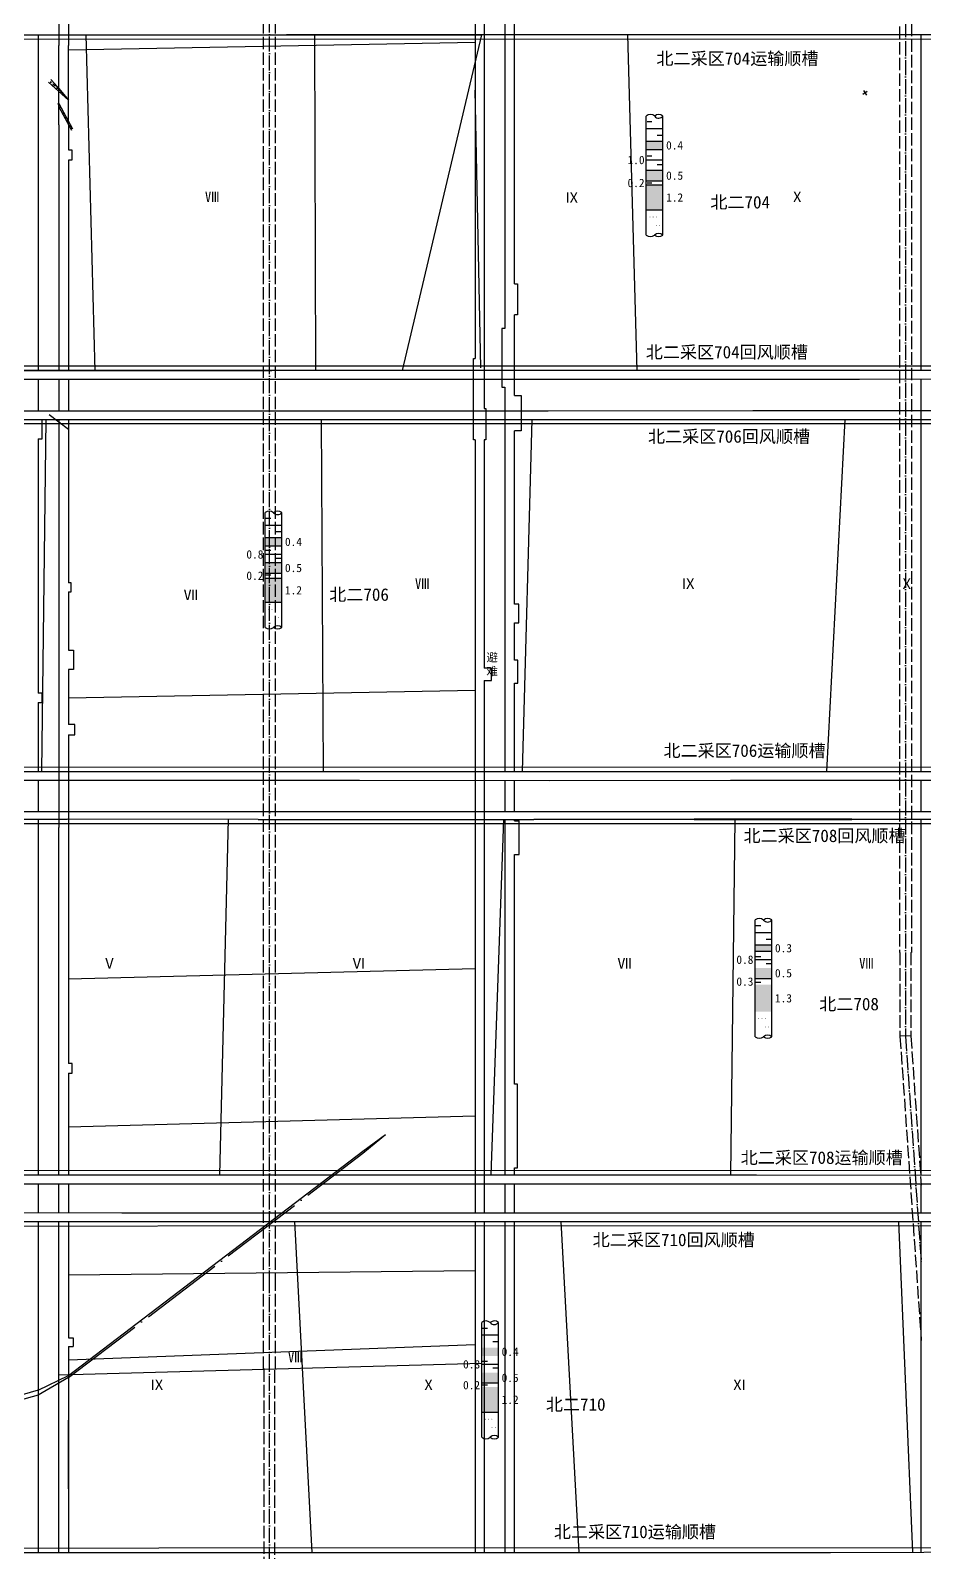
# Model space of a CAD drawing. Header units: millimetres. Extents: x 41513366 to 41522434, y 4590966 to 4600634.
# Drawn here: x 41517343 to 41517771, y 4597043 to 4597773 of the extents above; entities that cross this region are included whole.
import ezdxf

# ---------------------------------------------------------------- set-up
doc = ezdxf.new("R2010")
doc.units = ezdxf.units.MM
for name, pattern in [('ACAD_ISO02W100', [15, 12, -3]), ('ACAD_ISO04W100', [30, 24, -3, 0, -3]), ('SJHD', [10, 8, -2]), ('上盘交面线(2K)', [48, 40, -4, 0, -4])]:
    doc.linetypes.add(name, pattern=pattern)
doc.layers.get('0').update_dxf_attribs({"lineweight": 18})
for name, color, linetype, lineweight in [('12-1实见断层上盘交面线', 1, 'Continuous', 18), ('12-1实见断层下盘交面线', 1, 'Continuous', 18), ('12煤巷道', 7, 'Continuous', 18), ('2016年12煤进尺', 7, 'Continuous', 18), ('7煤工作面小柱状', 6, 'Continuous', 18), ('7煤工作面编号', 7, 'Continuous', 18), ('7煤巷道', 6, 'Continuous', 18), ('7煤巷道名称', 6, 'Continuous', 18), ('七煤积水区', 5, 'Continuous', 30), ('图纸改动标记', 2, 'Continuous', 18), ('工作面月末位置', 7, 'Continuous', 18), ('设计', 4, 'Continuous', 18), ('采空区工作面颜色', 6, 'Continuous', 18)]:
    doc.layers.add(name, color=color, linetype=linetype, lineweight=lineweight)
doc.styles.add('仿宋_GB2312', font='')
doc.styles.add('正体', font='')
doc.styles.add('正等线体', font='simhei.ttf')
doc.styles.get('仿宋_GB2312').set_extended_font_data('宋体')
doc.styles.get('正体').set_extended_font_data('宋体')
doc.linetypes.add('下盘交面线(2K)', pattern='A,40,-4,[148,AAA.SHX,S=2.12164,R=0,X=0,Y=0],-4', length=48)

msp = doc.modelspace()

# ---------------------------------------------------------------- hatches: boundary and pattern name
at = {"layer": '7煤工作面小柱状', "lineweight": -3}
h = msp.add_hatch(color=6, dxfattribs=at)
h.paths.add_polyline_path([(41517645.9616, 4597715.4761), (41517645.9616, 4597719.4761), (41517637.9616, 4597719.4761), (41517637.9616, 4597715.4761)], flags=0)
h.paths.add_polyline_path([(41517645.9616, 4597700.4761), (41517645.9616, 4597705.4761), (41517637.9616, 4597705.4761), (41517637.9616, 4597700.4761)], flags=0)
h.paths.add_polyline_path([(41517645.9616, 4597698.4761), (41517637.9616, 4597698.4761), (41517637.9616, 4597686.4761), (41517645.9616, 4597686.4761)], flags=0)
at = {"layer": '7煤工作面小柱状', "lineweight": -3, "ltscale": 2}
h = msp.add_hatch(color=256, dxfattribs=at)
h.paths.add_polyline_path([(41517463.2274, 4597525.4412), (41517463.2274, 4597529.4412), (41517455.2274, 4597529.4412), (41517455.2274, 4597525.4412)], flags=0)
h.paths.add_polyline_path([(41517463.2274, 4597512.4412), (41517463.2274, 4597517.4412), (41517455.2274, 4597517.4412), (41517455.2274, 4597512.4412)], flags=0)
h.paths.add_polyline_path([(41517463.2274, 4597510.0412), (41517455.2274, 4597510.0412), (41517455.2274, 4597498.4412), (41517463.2274, 4597498.4412)], flags=0)
h = msp.add_hatch(color=256, dxfattribs=at)
h.paths.add_polyline_path([(41517698.147, 4597331.1946), (41517698.147, 4597334.1946), (41517690.147, 4597334.1946), (41517690.147, 4597331.1946)], flags=0)
h.paths.add_polyline_path([(41517698.147, 4597318.1946), (41517698.147, 4597323.1946), (41517690.147, 4597323.1946), (41517690.147, 4597318.1946)], flags=0)
h.paths.add_polyline_path([(41517698.147, 4597315.1946), (41517690.147, 4597315.1946), (41517690.147, 4597302.1946), (41517698.147, 4597302.1946)], flags=0)
at = {"layer": '7煤工作面小柱状', "lineweight": -3}
h = msp.add_hatch(color=6, dxfattribs=at)
h.paths.add_polyline_path([(41517559.1032, 4597141.2759), (41517559.1032, 4597137.2759), (41517567.1032, 4597137.2759), (41517567.1032, 4597141.2759)], flags=0)
h.paths.add_polyline_path([(41517559.1032, 4597129.2759), (41517559.1032, 4597124.2759), (41517567.1032, 4597124.2759), (41517567.1032, 4597129.2759)], flags=0)
h.paths.add_polyline_path([(41517559.1032, 4597110.2759), (41517567.1032, 4597110.2759), (41517567.1032, 4597122.2759), (41517559.1032, 4597122.2759)], flags=0)

# ---------------------------------------------------------------- linework, layer by layer
at = {"color": 3, "lineweight": -3, "ltscale": 2}
for p, q in [((41517743.8305, 4597743.3178), (41517741.8689, 4597741.8454)), ((41517742.1705, 4597743.6577), (41517743.5285, 4597741.5055))]:
    msp.add_line(p, q, dxfattribs=at)
at = {"color": 1, "lineweight": -3, "ltscale": 2}
for points in [[(41517361.0015, 4597739.0649), (41517351.3896, 4597747.7195)], [(41517361.0015, 4597739.0649), (41517351.3896, 4597747.7195)], [(41517361.0015, 4597739.0649), (41517351.3896, 4597747.7195)], [(41517356.4015, 4597744.7068), (41517354.4379, 4597746.9722), (41517352.4315, 4597749.0891)], [(41517356.4015, 4597744.7068), (41517354.4379, 4597746.9722), (41517352.4315, 4597749.0891)], [(41517356.4015, 4597744.7068), (41517354.4379, 4597746.9722), (41517352.4315, 4597749.0891)], [(41517356.4015, 4597744.7068), (41517361, 4597739.0663)], [(41517356.4015, 4597744.7068), (41517361, 4597739.0663)], [(41517356.4015, 4597744.7068), (41517361, 4597739.0663)], [(41517356.4, 4597737.4273), (41517362.8307, 4597725.333)], [(41517356.4, 4597735.9446), (41517362.3291, 4597724.7935)]]:
    msp.add_lwpolyline(points, dxfattribs=at)
at = {"color": 3, "lineweight": -3, "ltscale": 2}
for points in [[(41517352.7954, 4597747.8041), (41517352.1919, 4597747.6287)], [(41517352.7954, 4597747.8041), (41517352.1919, 4597747.6287)], [(41517352.3869, 4597748.004), (41517352.5719, 4597747.3633)], [(41517352.3869, 4597748.004), (41517352.5719, 4597747.3633)], [(41517353.8301, 4597746.7684), (41517353.2267, 4597746.593)], [(41517353.8301, 4597746.7684), (41517353.2267, 4597746.593)], [(41517353.8301, 4597746.7684), (41517353.2267, 4597746.593)], [(41517353.4217, 4597746.9683), (41517353.6066, 4597746.3276)], [(41517353.4217, 4597746.9683), (41517353.6066, 4597746.3276)], [(41517353.4217, 4597746.9683), (41517353.6066, 4597746.3276)], [(41517354.61, 4597746.2108), (41517354.0066, 4597746.0353)], [(41517354.61, 4597746.2108), (41517354.0066, 4597746.0353)], [(41517354.61, 4597746.2108), (41517354.0066, 4597746.0353)], [(41517354.2016, 4597746.4107), (41517354.3866, 4597745.77)], [(41517354.2016, 4597746.4107), (41517354.3866, 4597745.77)], [(41517354.2016, 4597746.4107), (41517354.3866, 4597745.77)], [(41517355.7823, 4597745.0384), (41517355.1788, 4597744.8629)], [(41517355.7823, 4597745.0384), (41517355.1788, 4597744.8629)], [(41517355.7823, 4597745.0384), (41517355.1788, 4597744.8629)], [(41517355.3738, 4597745.2383), (41517355.5588, 4597744.5976)], [(41517355.3738, 4597745.2383), (41517355.5588, 4597744.5976)], [(41517355.3738, 4597745.2383), (41517355.5588, 4597744.5976)], [(41517356.7236, 4597744.0284), (41517356.1202, 4597743.853)], [(41517356.7236, 4597744.0284), (41517356.1202, 4597743.853)], [(41517356.7236, 4597744.0284), (41517356.1202, 4597743.853)], [(41517356.3151, 4597744.2283), (41517356.5001, 4597743.5876)], [(41517356.3151, 4597744.2283), (41517356.5001, 4597743.5876)], [(41517356.3151, 4597744.2283), (41517356.5001, 4597743.5876)], [(41517357.6492, 4597743.0352), (41517357.0457, 4597742.8597)], [(41517357.6492, 4597743.0352), (41517357.0457, 4597742.8597)], [(41517357.6492, 4597743.0352), (41517357.0457, 4597742.8597)], [(41517357.2407, 4597743.2351), (41517357.4257, 4597742.5944)], [(41517357.2407, 4597743.2351), (41517357.4257, 4597742.5944)], [(41517357.2407, 4597743.2351), (41517357.4257, 4597742.5944)], [(41517358.4801, 4597742.1949), (41517357.8766, 4597742.0195)], [(41517358.4801, 4597742.1949), (41517357.8766, 4597742.0195)], [(41517358.4801, 4597742.1949), (41517357.8766, 4597742.0195)], [(41517358.0716, 4597742.3948), (41517358.2566, 4597741.7541)], [(41517358.0716, 4597742.3948), (41517358.2566, 4597741.7541)], [(41517358.0716, 4597742.3948), (41517358.2566, 4597741.7541)], [(41517356.3329, 4597737.4184), (41517355.7295, 4597737.243)], [(41517355.9245, 4597737.6183), (41517356.1094, 4597736.9776)], [(41517357.1991, 4597735.8141), (41517356.5956, 4597735.6387)], [(41517356.7906, 4597736.014), (41517356.9756, 4597735.3733)], [(41517358.7911, 4597732.7895), (41517358.1877, 4597732.6141)], [(41517358.3827, 4597732.9895), (41517358.5676, 4597732.3488)], [(41517359.8028, 4597730.9162), (41517359.1993, 4597730.7408)], [(41517359.3943, 4597731.1162), (41517359.5793, 4597730.4755)], [(41517360.6723, 4597729.2352), (41517360.0688, 4597729.0598)], [(41517360.2638, 4597729.4351), (41517360.4488, 4597728.7944)], [(41517361.3236, 4597728.2155), (41517360.7201, 4597728.0401)], [(41517360.9151, 4597728.4155), (41517361.1001, 4597727.7748)], [(41517361.9578, 4597726.9256), (41517361.3544, 4597726.7502)], [(41517361.5494, 4597727.1256), (41517361.7343, 4597726.4849)], [(41517362.4824, 4597725.8477), (41517361.879, 4597725.6723)], [(41517362.074, 4597726.0476), (41517362.2589, 4597725.4069)]]:
    msp.add_lwpolyline(points, dxfattribs=at)
at = {"layer": '12-1实见断层上盘交面线', "linetype": '上盘交面线(2K)', "lineweight": -3}
for points in [[(41517351.7402, 4597588.4921), (41517361, 4597581.4689)], [(41517502.0788, 4597234.3731), (41517512.8806, 4597243.3078)], [(41517361, 4597126.8523), (41517502.0788, 4597234.3731)], [(41517361, 4597126.8523), (41517346.4, 4597118.514)], [(41517346.4, 4597118.514), (41517147.2, 4597062.453)]]:
    msp.add_lwpolyline(points, dxfattribs=at)
at = {"layer": '12-1实见断层下盘交面线', "linetype": '下盘交面线(2K)', "lineweight": -3}
for points in [[(41517502.0788, 4597235.4577), (41517512.8806, 4597243.3078)], [(41517361, 4597127.9368), (41517502.0788, 4597235.4577)], [(41517346.4, 4597120.814), (41517361, 4597127.9368)], [(41517346.4, 4597120.814), (41517147.2, 4597062.653)]]:
    msp.add_lwpolyline(points, dxfattribs=at)
at = {"layer": '12煤巷道', "lineweight": -3}
for p, q in [((41517356.4013, 4597858.324), (41517356.4013, 4597765.324)), ((41517361, 4597838.023), (41517361, 4597765.324)), ((41517556, 4597827.8349), (41517556, 4597743.8209)), ((41517560.2, 4597798.6917), (41517560.2, 4597743.8209)), ((41517356.4, 4597727.298), (41517356.4, 4597765.324)), ((41517361, 4597727.298), (41517361, 4597765.324)), ((41517556, 4597743.8209), (41517556, 4597637.7889)), ((41517560.2, 4597743.8209), (41517560.2, 4597637.7889)), ((41517356.4, 4597727.298), (41517356.4, 4597609.4468)), ((41517361, 4597727.298), (41517361, 4597715.364)), ((41517361, 4597715.364), (41517362.5, 4597715.364)), ((41517361, 4597710.364), (41517361, 4597609.4469)), ((41517362.5, 4597710.364), (41517361, 4597710.364)), ((41517362.5, 4597715.364), (41517362.5, 4597710.364)), ((41517556, 4597637.7889), (41517556, 4597615.321)), ((41517560.2, 4597637.7889), (41517560.2, 4597591.321)), ((41517574.8, 4597597.6181), (41517574.8, 4597636.139)), ((41517555.2, 4597576.321), (41517555.2, 4597615.321)), ((41517555.2, 4597615.321), (41517556, 4597615.321)), ((41517356.4, 4597605.2468), (41517356.4, 4597590.2765)), ((41517361, 4597605.2469), (41517361, 4597590.276)), ((41517356.4, 4597586.0765), (41517356.4, 4597390.494)), ((41517361, 4597586.076), (41517361, 4597507.776)), ((41517560.2, 4597591.321), (41517561, 4597591.321)), ((41517561, 4597591.321), (41517561, 4597576.321)), ((41517574.8, 4597497.533), (41517574.8, 4597580.6181)), ((41517556, 4597576.321), (41517555.2, 4597576.321)), ((41517556, 4597576.321), (41517556, 4597531.803)), ((41517560.2, 4597576.321), (41517560.2, 4597531.803)), ((41517561, 4597576.321), (41517560.2, 4597576.321)), ((41517556, 4597531.803), (41517556, 4597433.4869)), ((41517560.2, 4597531.803), (41517560.2, 4597466.9522)), ((41517362.3, 4597507.776), (41517361, 4597507.776)), ((41517362.3, 4597503.476), (41517362.3, 4597507.776)), ((41517361, 4597503.476), (41517361, 4597475.476)), ((41517361, 4597503.476), (41517362.3, 4597503.476)), ((41517574.8, 4597470.638), (41517574.8, 4597488.533)), ((41517361, 4597475.476), (41517363.4, 4597475.476)), ((41517363.4, 4597475.476), (41517363.4, 4597466.176)), ((41517361, 4597466.176), (41517361, 4597439.844)), ((41517363.4, 4597466.176), (41517361, 4597466.176)), ((41517560.2, 4597460.9522), (41517560.2, 4597433.4869)), ((41517574.8, 4597417.2925), (41517574.8, 4597459.638)), ((41517364, 4597439.844), (41517361, 4597439.844)), ((41517364, 4597434.844), (41517364, 4597439.844)), ((41517361, 4597434.844), (41517361, 4597390.494)), ((41517361, 4597434.844), (41517364, 4597434.844)), ((41517556, 4597433.4869), (41517556, 4597343.477)), ((41517560.2, 4597433.4869), (41517560.2, 4597343.477)), ((41517574.8, 4597398.017), (41517574.8, 4597413.0925)), ((41517361, 4597390.494), (41517361, 4597277.418)), ((41517574.8, 4597393.638), (41517574.8, 4597394.417)), ((41517574.8, 4597393.638), (41517577.1, 4597393.638)), ((41517577.1, 4597377.638), (41517577.1, 4597393.638)), ((41517574.8, 4597267.446), (41517574.8, 4597377.638)), ((41517574.8, 4597377.638), (41517577.1, 4597377.638)), ((41517556, 4597343.477), (41517556, 4597273.4769)), ((41517560.2, 4597343.477), (41517560.2, 4597273.4769)), ((41517361, 4597272.818), (41517361, 4597223.967)), ((41517556, 4597273.4769), (41517556, 4597234.4259)), ((41517560.2, 4597273.4769), (41517560.2, 4597234.4259)), ((41517556, 4597234.4259), (41517556, 4597205.8826)), ((41517560.2, 4597234.4259), (41517560.2, 4597205.882)), ((41517361, 4597219.767), (41517361, 4597205.9014)), ((41517361, 4597201.6402), (41517361, 4597145.924)), ((41517556, 4597201.6826), (41517556, 4597066.24)), ((41517560.2, 4597201.682), (41517560.2, 4597066.24)), ((41517361, 4597141.724), (41517361, 4597043.0441)), ((41517556, 4597066.24), (41517556, 4597043.0594)), ((41517560.2, 4597066.24), (41517560.2, 4597043.0593))]:
    msp.add_line(p, q, dxfattribs=at)
at = {"layer": '12煤巷道', "color": 7, "lineweight": -3}
for p, q in [((41517364, 4597439.844), (41517361, 4597439.844)), ((41517364, 4597439.844), (41517361, 4597439.844)), ((41517361, 4597434.844), (41517364, 4597434.844)), ((41517361, 4597434.844), (41517364, 4597434.844))]:
    msp.add_line(p, q, dxfattribs=at)
at = {"layer": '12煤巷道', "lineweight": -3}
for points in [[(41517570.2, 4598030.4195), (41517570.2002, 4597648.978)], [(41517574.8, 4597651.139), (41517574.8, 4597801.139)], [(41517346.4, 4597770.4349), (41517346.4, 4597749.278)], [(41517346.4, 4597749.278), (41517346.4, 4597684.278)], [(41517346.4, 4597684.278), (41517346.4, 4597612.34)], [(41517574.8, 4597651.139), (41517576.3, 4597651.139), (41517576.3, 4597636.139), (41517574.8, 4597636.139)], [(41517570.2, 4597648.978), (41517570.2, 4597629.62)], [(41517570.2, 4597629.62), (41517568.7, 4597629.62), (41517568.7, 4597601.62), (41517570.2, 4597601.62)], [(41517346.4, 4597612.34), (41517346.4, 4597609.4467)], [(41517346.4, 4597605.2467), (41517346.4, 4597590.2776)], [(41517570.2, 4597601.62), (41517570.1999, 4597417.2998)], [(41517574.8, 4597597.6181), (41517577.9091, 4597597.6181), (41517577.9091, 4597580.6181), (41517574.8, 4597580.6181)], [(41517348.4, 4597583.741), (41517348.4002, 4597586.0773)], [(41517346.4, 4597576.841), (41517348.4, 4597576.841), (41517348.4, 4597583.741)], [(41517346.4, 4597576.841), (41517346.4, 4597530.34)], [(41517346.4, 4597530.34), (41517346.4, 4597456.34)], [(41517574.8, 4597488.533), (41517576.8, 4597488.533), (41517576.8, 4597497.533), (41517574.8, 4597497.533)], [(41517574.8, 4597459.638), (41517576.4, 4597459.638), (41517576.4, 4597470.638), (41517574.8, 4597470.638)], [(41517560.2, 4597460.9522), (41517563.7, 4597460.9522), (41517563.7, 4597466.9522), (41517560.2, 4597466.9522)], [(41517346.4, 4597456.34), (41517346.4, 4597454.8548)], [(41517346.4, 4597450.3548), (41517348.4, 4597450.3548), (41517348.4, 4597454.8548), (41517346.4, 4597454.8548)], [(41517346.4, 4597450.3548), (41517346.4, 4597436.34)], [(41517346.4, 4597436.34), (41517346.4, 4597432.34)], [(41517346.4, 4597432.34), (41517346.4, 4597417.4558)], [(41517346.4, 4597413.2558), (41517346.4, 4597398.0343)], [(41517570.1999, 4597413.0998), (41517570.2, 4597398.0175)], [(41517346.4, 4597394.4343), (41517346.4, 4597354.337)], [(41517356.4, 4597223.967), (41517356.4, 4597390.494)], [(41517570.2, 4597394.4175), (41517570.2001, 4597290.953)], [(41517346.4, 4597354.337), (41517346.4, 4597255.35)], [(41517570.2001, 4597290.953), (41517570.2001, 4597223.9817)], [(41517361, 4597272.818), (41517362.8, 4597272.818), (41517362.8, 4597277.418), (41517361, 4597277.418)], [(41517574.8, 4597223.9815), (41517574.8, 4597227.446), (41517576.3, 4597227.446), (41517576.3, 4597267.446), (41517574.8, 4597267.446)], [(41517346.4, 4597255.35), (41517346.4, 4597223.967)], [(41517346.4, 4597219.767), (41517346.4, 4597205.9034)], [(41517356.4, 4597205.9021), (41517356.4, 4597219.767)], [(41517570.2001, 4597219.7817), (41517570.2001, 4597205.8822)], [(41517574.8, 4597205.8823), (41517574.8, 4597219.7815)], [(41517346.4, 4597201.7034), (41517346.4, 4597178.354)], [(41517356.4, 4597043.0437), (41517356.4, 4597201.6383)], [(41517570.2001, 4597201.6822), (41517570.2001, 4597188.953)], [(41517574.8, 4597188.953), (41517574.8, 4597201.6823)], [(41517570.2001, 4597188.953), (41517570.2, 4597043.059)], [(41517574.8005, 4597043.0591), (41517574.7997, 4597188.953)], [(41517346.4, 4597178.354), (41517346.4, 4597126.3568)], [(41517361, 4597145.924), (41517363.153, 4597145.924)], [(41517361, 4597141.724), (41517363.153, 4597141.724)], [(41517363.153, 4597145.924), (41517363.153, 4597141.724)], [(41517346.4, 4597126.3568), (41517346.4, 4597080.359)], [(41517346.4, 4597080.359), (41517346.4, 4597043.0681)]]:
    msp.add_lwpolyline(points, dxfattribs=at)
at = {"layer": '12煤巷道', "color": 7, "lineweight": -3}
for points in [[(41517769.8, 4597609.5231), (41517769.8, 4597770.4042)], [(41517769.8, 4597586.014), (41517769.8, 4597605.3231)], [(41517769.8, 4597518.0065), (41517769.8, 4597586.014)], [(41517769.8, 4597417.3681), (41517769.8, 4597518.0065)], [(41517769.8, 4597404.829), (41517769.8, 4597413.1681)], [(41517769.8, 4597398.0061), (41517769.8, 4597404.829)], [(41517769.8, 4597331.8095), (41517769.8, 4597394.4061)], [(41517769.8, 4597223.9185), (41517769.8, 4597331.8095)], [(41517769.8, 4597205.8848), (41517769.8, 4597219.7185)], [(41517769.8, 4597043.1601), (41517769.8, 4597201.6848)]]:
    msp.add_lwpolyline(points, dxfattribs=at)
at = {"layer": '2016年12煤进尺', "color": 2, "lineweight": -3, "ltscale": 2}
for p, q in [((41517759.3, 4597330.528), (41517759.6, 4597330.528)), ((41517764.8, 4597330.528), (41517765.1, 4597330.528)), ((41517764.8, 4597290.6188), (41517759.6, 4597290.4372))]:
    msp.add_line(p, q, dxfattribs=at)
at = {"layer": '7煤工作面小柱状', "color": 6, "lineweight": -3, "ltscale": 2}
for p, q in [((41517637.9616, 4597725.4761), (41517645.9616, 4597725.4761)), ((41517638.3402, 4597728.8191), (41517640.6921, 4597728.8191)), ((41517637.9616, 4597719.4761), (41517645.9616, 4597719.4761)), ((41517643.2321, 4597722.3344), (41517645.584, 4597722.3344)), ((41517637.9616, 4597715.4761), (41517645.9616, 4597715.4761)), ((41517638.3402, 4597712.3881), (41517640.6921, 4597712.3881)), ((41517637.9616, 4597705.4761), (41517645.9616, 4597705.4761)), ((41517643.2321, 4597708.3019), (41517645.584, 4597708.3019)), ((41517637.9616, 4597700.4761), (41517645.9616, 4597700.4761)), ((41517637.9616, 4597698.4761), (41517645.9616, 4597698.4761)), ((41517638.3402, 4597699.5081), (41517640.6921, 4597699.5081)), ((41517637.9616, 4597686.4761), (41517645.9616, 4597686.4761)), ((41517455.2274, 4597535.4412), (41517463.2274, 4597535.4412)), ((41517455.6059, 4597538.7842), (41517457.9578, 4597538.7842)), ((41517455.2274, 4597529.4412), (41517463.2274, 4597529.4412)), ((41517460.4978, 4597532.2996), (41517462.8498, 4597532.2996)), ((41517455.2274, 4597525.4412), (41517463.2274, 4597525.4412)), ((41517455.6059, 4597523.4212), (41517457.9578, 4597523.4212)), ((41517460.4978, 4597519.6623), (41517462.8498, 4597519.6623)), ((41517455.2274, 4597517.4412), (41517463.2274, 4597517.4412)), ((41517455.2274, 4597512.4412), (41517463.2274, 4597512.4412)), ((41517455.6059, 4597511.5274), (41517457.9578, 4597511.5274)), ((41517455.2274, 4597510.0412), (41517463.2274, 4597510.0412)), ((41517455.2274, 4597498.4412), (41517463.2274, 4597498.4412)), ((41517690.147, 4597340.1946), (41517698.147, 4597340.1946)), ((41517690.5256, 4597343.5376), (41517692.8775, 4597343.5376)), ((41517695.4175, 4597337.053), (41517697.7694, 4597337.053)), ((41517690.147, 4597334.1946), (41517698.147, 4597334.1946)), ((41517690.147, 4597331.1946), (41517698.147, 4597331.1946)), ((41517690.5256, 4597328.7162), (41517692.8775, 4597328.7162)), ((41517695.4175, 4597325.3077), (41517697.7694, 4597325.3077)), ((41517690.147, 4597318.1946), (41517698.147, 4597318.1946)), ((41517690.5256, 4597316.4118), (41517692.8775, 4597316.4118)), ((41517559.1032, 4597147.2759), (41517567.1032, 4597147.2759)), ((41517559.4817, 4597150.619), (41517561.8336, 4597150.619)), ((41517564.3736, 4597144.1343), (41517566.7255, 4597144.1343)), ((41517559.4817, 4597134.7121), (41517561.8336, 4597134.7121)), ((41517564.3736, 4597131.5672), (41517566.7255, 4597131.5672)), ((41517559.1032, 4597124.2759), (41517567.1032, 4597124.2759)), ((41517559.4817, 4597123.4238), (41517561.8336, 4597123.4238)), ((41517559.1032, 4597110.2759), (41517567.1032, 4597110.2759))]:
    msp.add_line(p, q, dxfattribs=at)
at = {"layer": '7煤工作面小柱状', "color": 6, "lineweight": -3}
for points in [[(41517637.9616, 4597674.4761), (41517637.9616, 4597731.4761)], [(41517645.9616, 4597674.4761), (41517645.9616, 4597731.4761)], [(41517559.1032, 4597098.2759), (41517559.1032, 4597153.2759)], [(41517567.1032, 4597098.2759), (41517567.1032, 4597153.2759)]]:
    msp.add_lwpolyline(points, dxfattribs=at)
at = {"layer": '7煤工作面小柱状', "color": 6, "lineweight": -3, "ltscale": 2}
for points in [[(41517637.9616, 4597710.4761), (41517645.9616, 4597710.4761)], [(41517455.2274, 4597521.4412), (41517463.2274, 4597521.4412)], [(41517690.147, 4597327.1946), (41517698.147, 4597327.1946)], [(41517559.1032, 4597133.2759), (41517567.1032, 4597133.2759)]]:
    msp.add_lwpolyline(points, dxfattribs=at)
at = {"layer": '7煤工作面小柱状', "lineweight": -3, "ltscale": 2}
for points in [[(41517455.2274, 4597486.4412), (41517455.2274, 4597541.4412)], [(41517463.2274, 4597486.4412), (41517463.2274, 4597541.4412)], [(41517690.147, 4597290.1946), (41517690.147, 4597346.1946)], [(41517698.147, 4597290.1946), (41517698.147, 4597346.1946)]]:
    msp.add_lwpolyline(points, dxfattribs=at)
at = {"layer": '7煤工作面小柱状', "color": 6, "lineweight": -3, "ltscale": 2}
for centre, radius, start, end in [((41517639.9519, 4597729.1411), 3.0681, 47.5060131, 130.4425932), ((41517644.0233, 4597729.3622), 2.8569, 48.7036151, 134.4013934), ((41517643.9644, 4597732.9857), 2.5036, 219.2019672, 322.9147651), ((41517639.9616, 4597676.9519), 3.1828, 231.0689592, 308.9310408), ((41517643.9616, 4597672.376), 2.9001, 46.3985289, 133.6014717), ((41517643.9616, 4597676.8493), 3.1036, 229.8784799, 310.1215195), ((41517457.2176, 4597539.1062), 3.0681, 47.5060131, 130.4425932), ((41517461.289, 4597539.3273), 2.8569, 48.7036151, 134.4013934), ((41517461.2302, 4597542.9509), 2.5036, 219.2019672, 322.9147651), ((41517457.2274, 4597488.9171), 3.1828, 231.0689592, 308.9310408), ((41517461.2274, 4597484.3411), 2.9001, 46.3985289, 133.6014712), ((41517461.2274, 4597488.8145), 3.1036, 229.8784799, 310.1215201), ((41517692.1373, 4597343.8596), 3.0681, 47.5060131, 130.4425932), ((41517696.2087, 4597344.0807), 2.8569, 48.7036151, 134.4013934), ((41517696.1498, 4597347.7043), 2.5036, 219.2019678, 322.9147651), ((41517692.147, 4597292.6705), 3.1828, 231.0689592, 308.9310408), ((41517696.147, 4597288.0945), 2.9001, 46.3985289, 133.6014712), ((41517696.147, 4597292.5679), 3.1036, 229.8784799, 310.1215201), ((41517561.0934, 4597150.941), 3.0681, 47.5060131, 130.4425932), ((41517565.1648, 4597151.1621), 2.8569, 48.7036151, 134.4013934), ((41517565.106, 4597154.7856), 2.5036, 219.2019678, 322.9147652), ((41517561.1032, 4597100.7518), 3.1828, 231.0689592, 308.9310408), ((41517565.1032, 4597096.1758), 2.9001, 46.3985289, 133.6014712), ((41517565.1032, 4597100.6492), 3.1036, 229.8784799, 310.1215201)]:
    msp.add_arc(centre, radius, start, end, dxfattribs=at)
at = {"layer": '7煤巷道', "lineweight": -3}
for p, q in [((41516899.9963, 4597417.3614), (41518483.774, 4597417.3623)), ((41517500.4637, 4597413.211), (41517591.3887, 4597413.066)), ((41517591.3959, 4597413.066), (41517678.3179, 4597413.117)), ((41517451.9496, 4597394.421), (41517360.2929, 4597394.434)), ((41517660.9609, 4597394.413), (41517584.1027, 4597394.416)), ((41517736.5358, 4597394.424), (41517660.9609, 4597394.4281)), ((41517708.44, 4597394.4255), (41517660.9609, 4597394.4281)), ((41517736.5358, 4597394.424), (41517708.44, 4597394.4255)), ((41517768.0178, 4597394.408), (41517736.5358, 4597394.41)), ((41517806.7252, 4597394.366), (41517768.0178, 4597394.408)), ((41517377.2451, 4597223.9903), (41517446.0745, 4597223.9937)), ((41517527.3263, 4597223.9978), (41517564.7386, 4597223.9996))]:
    msp.add_line(p, q, dxfattribs=at)
for points in [[(41517342.7179, 4597770.435), (41517385.1739, 4597770.434), (41517465.5409, 4597770.432)], [(41516900.0379, 4597586.1155), (41516964.3689, 4597586.074), (41517012.4325, 4597586.081), (41517101.2436, 4597586.097), (41517193.0904, 4597586.079), (41517280.597, 4597586.079), (41517323.3031, 4597586.08), (41517398.9387, 4597586.072), (41517480.3225, 4597586.085), (41517551.6959, 4597586.083), (41517590.8813, 4597586.087), (41517689.0852, 4597586.092), (41517777.6531, 4597586.094), (41517827.3913, 4597586.099), (41517916.3705, 4597586.086), (41518005.777, 4597586.085), (41518084.6799, 4597586.083), (41518133.9875, 4597586.076), (41518156.989, 4597586.076), (41518196.1277, 4597586.084), (41518270.415, 4597586.085), (41518353.8241, 4597586.062), (41518444.2626, 4597586.062), (41518452.2248, 4597586.1564)], [(41516900.038, 4597590.3155), (41516964.3716, 4597590.274), (41517012.4319, 4597590.281), (41517101.2428, 4597590.297), (41517193.0912, 4597590.279), (41517280.597, 4597590.279), (41517323.303, 4597590.28), (41517398.9391, 4597590.272), (41517480.3219, 4597590.285), (41517551.696, 4597590.283), (41517590.8809, 4597590.287), (41517689.085, 4597590.292), (41517777.653, 4597590.294), (41517827.3909, 4597590.299), (41517916.3711, 4597590.286), (41518005.777, 4597590.285), (41518084.68, 4597590.283), (41518133.9881, 4597590.276), (41518156.989, 4597590.276), (41518196.1268, 4597590.284), (41518270.415, 4597590.285), (41518353.8253, 4597590.262), (41518444.2377, 4597590.262), (41518452.175, 4597590.3561)], [(41517133.8856, 4597413.17), (41517179.5976, 4597413.178), (41517260.3452, 4597413.257), (41517405.046, 4597413.255)], [(41517405.0445, 4597413.255), (41517500.4675, 4597413.211)], [(41517678.3196, 4597413.117), (41517725.8086, 4597413.169), (41517759.9919, 4597413.168), (41517857.058, 4597413.169)], [(41517806.7291, 4597397.966), (41517768.0181, 4597398.008), (41517736.5361, 4597398.01), (41517708.44, 4597398.012), (41517660.961, 4597398.013), (41517584.1031, 4597398.016), (41517538.738, 4597398.021), (41517451.9501, 4597398.021), (41517360.293, 4597398.034), (41517269.7412, 4597398.036), (41517183.8422, 4597398.049), (41517068.9457, 4597398.072), (41517068.9457, 4597399.072), (41517061.3457, 4597399.072), (41517061.3457, 4597394.442), (41517063.345, 4597394.442), (41517063.345, 4597224.0256)], [(41517269.7406, 4597394.436), (41517360.2929, 4597394.434)], [(41517451.9496, 4597394.421), (41517538.738, 4597394.421), (41517584.1027, 4597394.416)], [(41517660.9609, 4597394.413), (41517708.44, 4597394.412), (41517736.5358, 4597394.41)], [(41517058.345, 4597219.8285), (41517143.6921, 4597219.779), (41517236.2328, 4597219.772), (41517286.6847, 4597219.767), (41517376.861, 4597219.767), (41517446.4745, 4597219.777), (41517526.9203, 4597219.784), (41517565.1358, 4597219.782), (41517690.8908, 4597219.775), (41517788.6862, 4597219.705), (41517830.6531, 4597219.919), (41517875.5824, 4597219.911), (41517922.7921, 4597219.908), (41517967.8599, 4597219.776), (41518012.2346, 4597219.77), (41518056.5609, 4597219.768), (41518148.6283, 4597219.775), (41518213.8472, 4597219.939), (41518260.0207, 4597219.799), (41518304.7365, 4597219.846), (41518353.3149, 4597219.844), (41518397.9112, 4597219.837), (41518452.3007, 4597219.6546)], [(41517146.4929, 4597223.9788), (41517236.2331, 4597223.972), (41517286.6851, 4597223.967), (41517376.861, 4597223.967), (41517446.4739, 4597223.977), (41517526.9199, 4597223.984), (41517565.1361, 4597223.982), (41517690.8911, 4597223.975), (41517788.677, 4597223.905), (41517830.6428, 4597224.119)], [(41516889.2619, 4597205.658), (41516939.747, 4597205.658), (41517016.4973, 4597205.636), (41517061.1606, 4597205.658), (41517143.7854, 4597205.623), (41517219.2451, 4597205.613), (41517297.4746, 4597205.91), (41517386.4731, 4597205.898), (41517477.961, 4597205.894), (41517520.115, 4597205.893), (41517558.1393, 4597205.882), (41517622.281, 4597205.883), (41517701.12, 4597205.884), (41517783.324, 4597205.885), (41517872.3437, 4597205.916), (41517965.7059, 4597205.923), (41518011.481, 4597205.923), (41518105.217, 4597205.922), (41518195.665, 4597205.923), (41518234.4029, 4597205.927), (41518321.2531, 4597205.916), (41518408.628, 4597205.915), (41518452.2997, 4597206.1096)], [(41516898.853, 4597201.458), (41516939.747, 4597201.458), (41517016.4961, 4597201.436), (41517061.1626, 4597201.458), (41517143.7836, 4597201.423), (41517219.2511, 4597201.413), (41517297.484, 4597201.71), (41517386.4726, 4597201.698), (41517477.9609, 4597201.694), (41517520.1149, 4597201.693), (41517558.1381, 4597201.682), (41517622.2811, 4597201.683), (41517701.12, 4597201.684), (41517783.324, 4597201.685), (41517872.3452, 4597201.716), (41517965.7063, 4597201.723), (41518011.481, 4597201.723), (41518105.217, 4597201.722), (41518195.665, 4597201.723), (41518234.4033, 4597201.727), (41518321.2526, 4597201.716), (41518408.6353, 4597201.715), (41518483.7647, 4597202.0498)], [(41516898.5139, 4597043.0029), (41516936.5282, 4597043.039), (41517027.8227, 4597043.072), (41517112.157, 4597043.074), (41517195.231, 4597043.076), (41517286.056, 4597043.073), (41517372.3391, 4597043.066), (41517412.4601, 4597043.064), (41517480.264, 4597043.062), (41517568.331, 4597043.059), (41517642.865, 4597043.06), (41517726.255, 4597043.058), (41517815.8239, 4597043.268), (41517897.816, 4597043.27), (41517944.1669, 4597043.275), (41518036.8522, 4597043.26), (41518135.2529, 4597043.27), (41518173.707, 4597043.271), (41518255.4918, 4597043.288), (41518355.2961, 4597043.276), (41518448.2663, 4597043.2848)]]:
    msp.add_lwpolyline(points, dxfattribs=at)
for points in [[(41517994.0142, 4597770.41), (41517901.9732, 4597770.405, -0.00000423), (41517901.9731, 4597770.405), (41517875.2371, 4597770.404, -0.00000424), (41517875.2371, 4597770.404), (41517826.2731, 4597770.403, -0.00001018), (41517826.2729, 4597770.403), (41517777.0309, 4597770.404), (41517729.2169, 4597770.405, -0.00006612), (41517729.2161, 4597770.405), (41517680.1604, 4597770.419), (41517634.0828, 4597770.423), (41517543.4169, 4597770.427, -0.00000502), (41517543.4168, 4597770.427), (41517465.5408, 4597770.432)], [(41517921.6681, 4597609.585), (41517846.1341, 4597609.5876, 0.00011967), (41517846.1334, 4597609.5876), (41517811.1284, 4597609.572, 0.00018483), (41517811.1273, 4597609.572), (41517740.1821, 4597609.488), (41517665.4909, 4597609.481), (41517571.4369, 4597609.474, 0.00003033), (41517571.4367, 4597609.474), (41517494.8057, 4597609.459, 0.00010225), (41517494.8052, 4597609.459), (41517458.4254, 4597609.437), (41517400.5963, 4597609.421), (41517365.575, 4597609.447, 0.00018828), (41517365.574, 4597609.447), (41517286.9445, 4597609.446), (41517197.3732, 4597609.507), (41517101.6775, 4597609.607)], [(41517921.6679, 4597605.385), (41517846.1346, 4597605.3876), (41517811.1313, 4597605.372), (41517740.1848, 4597605.288), (41517665.4913, 4597605.281, -0.00000482), (41517665.4912, 4597605.281), (41517571.4374, 4597605.274), (41517494.8071, 4597605.259), (41517458.4277, 4597605.237, -0.00008201), (41517458.4268, 4597605.237), (41517400.5954, 4597605.221), (41517365.573, 4597605.247), (41517286.944, 4597605.246, -0.00017328), (41517286.9421, 4597605.246), (41517197.3701, 4597605.307, -0.00009099), (41517197.3691, 4597605.307), (41516886.3027, 4597605.3539)]]:
    msp.add_lwpolyline(points, format="xyb", dxfattribs=at)
at = {"layer": '七煤积水区', "color": 7, "lineweight": -3, "ltscale": 2}
msp.add_lwpolyline([(41517520.8885, 4597609.4641), (41517038.002, 4597609.6075), (41517038.002, 4597770.438), (41517558.9283, 4597770.4263)], close=True, dxfattribs=at)
at = {"layer": '图纸改动标记', "color": 3, "linetype": 'ACAD_ISO02W100', "lineweight": -3, "ltscale": 0.5}
for p, q in [((41517454.4, 4597170.99), (41517454.4, 4598683.429)), ((41517460.2, 4597170.99), (41517460.2, 4598674.429)), ((41517759.3, 4598674.429), (41517759.3, 4597330.528)), ((41517765.1, 4598675.829), (41517765.1, 4597330.528)), ((41517759.6, 4597330.528), (41517759.6, 4597290.4372)), ((41517764.8, 4597330.528), (41517764.8, 4597290.6188)), ((41517759.6, 4597290.4372), (41517769.8, 4597144.5705)), ((41517764.8, 4597290.6188), (41517769.8, 4597219.1155)), ((41517454.4, 4597130.99), (41517454.4, 4597170.99)), ((41517460.2, 4597130.99), (41517460.2, 4597170.99)), ((41517454.7, 4597130.99), (41517454.4, 4597130.99)), ((41517454.7, 4597019.8783), (41517454.7, 4597130.99)), ((41517459.9, 4597019.373), (41517459.9, 4597130.99)), ((41517459.9, 4597130.99), (41517460.2, 4597130.99))]:
    msp.add_line(p, q, dxfattribs=at)
at = {"layer": '图纸改动标记', "color": 1, "linetype": 'ByBlock', "lineweight": -3, "ltscale": 2}
msp.add_lwpolyline([(41517558.656, 4597610.821), (41517556, 4597743.8209)], dxfattribs=at)
at = {"layer": '图纸改动标记', "color": 0, "lineweight": -3, "ltscale": 2}
msp.add_lwpolyline([(41517361, 4597073.492), (41517361, 4597106.492)], dxfattribs=at)
at = {"layer": '工作面月末位置', "color": 205, "lineweight": -3}
for p, q in [((41517369.2021, 4597770.4344), (41517373.6066, 4597609.441)), ((41517478.902, 4597770.4311), (41517479.4025, 4597609.4497)), ((41517628.9024, 4597770.4232), (41517633.4056, 4597609.4786))]:
    msp.add_line(p, q, dxfattribs=at)
at = {"layer": '工作面月末位置', "color": 20, "lineweight": -3}
for p, q in [((41517350.1373, 4597586.0772), (41517347.9987, 4597417.4558)), ((41517482.138, 4597586.085), (41517482.9955, 4597417.4191)), ((41517583.137, 4597586.0862), (41517578.5302, 4597417.2865)), ((41517733.1379, 4597586.1191), (41517724.3731, 4597417.3674))]:
    msp.add_line(p, q, dxfattribs=at)
at = {"layer": '工作面月末位置', "color": 241, "lineweight": -3}
for p, q in [((41517437.4478, 4597394.4231), (41517433.3948, 4597223.9931)), ((41517569.4472, 4597394.4176), (41517563.3946, 4597223.9821)), ((41517680.4482, 4597394.427), (41517678.3945, 4597223.9757))]:
    msp.add_line(p, q, dxfattribs=at)
at = {"layer": '工作面月末位置', "color": 150, "lineweight": -3}
for p, q in [((41517477.8495, 4597043.0621), (41517469.5406, 4597201.6944)), ((41517597.0407, 4597201.6826), (41517605.6495, 4597043.0595)), ((41517758.8432, 4597201.6847), (41517765.6463, 4597043.1504))]:
    msp.add_line(p, q, dxfattribs=at)
at = {"layer": '工作面月末位置', "color": 102, "linetype": 'Continuous', "lineweight": -3}
msp.add_lwpolyline([(41517361, 4597763.2274), (41517556, 4597766.8673)], dxfattribs=at)
at = {"layer": '工作面月末位置', "color": 20, "lineweight": -3, "ltscale": 0.5}
for points in [[(41517361, 4597452.6926), (41517556, 4597456.2986)], [(41517361, 4597318.0321), (41517556, 4597322.8886)], [(41517361, 4597247.0602), (41517556, 4597252.3533)], [(41517361, 4597176.1287), (41517556, 4597178.2599)], [(41517361, 4597135.3098), (41517556, 4597142.6704)], [(41517356.4, 4597128.249), (41517559.1032, 4597133.7545)]]:
    msp.add_lwpolyline(points, dxfattribs=at)
at = {"layer": '设计', "color": 1, "linetype": 'ACAD_ISO04W100', "lineweight": -3, "ltscale": 0.3}
for p, q in [((41517457.3, 4597170.99), (41517457.3, 4598677.429)), ((41517762.2, 4598677.429), (41517762.2, 4597330.528)), ((41517762.2, 4597330.528), (41517762.2, 4597290.528)), ((41517762.2, 4597290.528), (41517769.8, 4597181.843)), ((41517457.3, 4597130.99), (41517457.3, 4597170.99)), ((41517457.3, 4596947.539), (41517457.3, 4597130.99))]:
    msp.add_line(p, q, dxfattribs=at)
at = {"layer": '采空区工作面颜色', "color": 205, "lineweight": -3}
msp.add_lwpolyline([(41517040.002, 4597768.4379), (41517942.0607, 4597768.4074), (41517941.1613, 4597611.5866), (41517040.002, 4597611.6074)], close=True, dxfattribs=at)
at = {"layer": '采空区工作面颜色', "color": 20, "lineweight": -3}
msp.add_lwpolyline([(41516902.0374, 4597584.1154), (41518100.6719, 4597584.0805), (41518099.7522, 4597419.3616), (41516901.9968, 4597419.2662)], close=True, dxfattribs=at)
at = {"layer": '采空区工作面颜色', "color": 241, "lineweight": -3}
msp.add_lwpolyline([(41517148.6468, 4597392.4563), (41518381.2888, 4597392.389), (41518376.0211, 4597226.04), (41517148.4947, 4597225.9789)], close=True, dxfattribs=at)
at = {"layer": '采空区工作面颜色', "color": 150, "lineweight": -3}
msp.add_lwpolyline([(41516900.8487, 4597199.4585), (41517906.3634, 4597199.7046), (41517907.7722, 4597045.2708), (41516900.5182, 4597045.0035)], close=True, dxfattribs=at)

# ---------------------------------------------------------------- texts
at = {"layer": '12煤巷道', "color": 7, "lineweight": -3, "insert": (41517561.3345, 4597474.008), "char_height": 4, "width": 7.308483, "attachment_point": 1, "style": '正等线体'}
msp.add_mtext('避难', dxfattribs=at)
at = {"layer": '7煤工作面小柱状', "color": 6, "lineweight": -3, "ltscale": 2, "attachment_point": 1, "style": '正等线体'}
for s, insert, char_height, width in [('0.4', (41517647.4726, 4597719.4589), 4, 15.345433), ('1.0', (41517628.9889, 4597712.4414), 4, 9.586523), ('0.2', (41517628.9889, 4597701.4414), 4, 9.586523), ('0.5', (41517647.4726, 4597704.9589), 4, 15.345433), ('1.2', (41517647.4726, 4597694.4589), 4, 15.345433), ('...', (41517638.9213, 4597684.975), 2, 26.131101), ('...', (41517642.0834, 4597681.0086), 2, 26.131101), ('0.4', (41517464.7384, 4597529.424), 4, 15.345433), ('0.8', (41517446.2547, 4597523.4065), 4, 9.586523), ('0.2', (41517446.2547, 4597513.2065), 4, 9.586523), ('0.5', (41517464.7384, 4597516.924), 4, 15.345433), ('1.2', (41517464.7384, 4597506.224), 4, 15.345433), ('...', (41517456.187, 4597496.9401), 2, 26.131101), ('...', (41517459.3491, 4597492.9737), 2, 26.131101), ('0.3', (41517699.658, 4597334.6774), 4, 15.345433), ('0.8', (41517681.1743, 4597329.1599), 4, 9.586523), ('0.5', (41517699.658, 4597322.6774), 4, 15.345433), ('0.3', (41517681.1743, 4597318.6599), 4, 9.586523), ('1.3', (41517699.658, 4597310.6774), 4, 15.345433), ('...', (41517691.1067, 4597300.6935), 2, 26.131101), ('...', (41517694.2688, 4597296.7271), 2, 26.131101), ('0.4', (41517568.6142, 4597141.2587), 4, 15.345433), ('0.8', (41517550.1305, 4597135.2413), 4, 9.586523), ('0.2', (41517550.1305, 4597125.2413), 4, 9.586523), ('0.5', (41517568.6142, 4597128.7587), 4, 15.345433), ('1.2', (41517568.6142, 4597118.2587), 4, 15.345433), ('...', (41517560.0628, 4597108.7749), 2, 26.131101), ('...', (41517563.2249, 4597104.8085), 2, 26.131101)]:
    msp.add_mtext(s, dxfattribs=dict(at, insert=insert, char_height=char_height, width=width))
at = {"layer": '7煤工作面编号', "color": 6, "linetype": 'SJHD', "lineweight": -3, "char_height": 6, "width": 234.47629, "attachment_point": 8, "style": '正等线体'}
for s, insert in [('{\\fSimSun|b0|i0|c134|p49;北二704}', (41517683.0069, 4597686.6041)), ('{\\fSimSun|b0|i0|c134|p49;北二706}', (41517500.2726, 4597498.5692)), ('{\\fSimSun|b0|i0|c134|p49;北二708}', (41517735.1923, 4597302.3226)), ('{\\fSimSun|b0|i0|c134|p49;北二710}', (41517604.1484, 4597110.404))]:
    msp.add_mtext(s, dxfattribs=dict(at, insert=insert))
at = {"layer": '7煤巷道名称', "color": 6, "linetype": 'SJHD', "lineweight": -3, "char_height": 6, "width": 234.47629, "attachment_point": 8, "style": '仿宋_GB2312'}
for s, insert in [('北二采区704运输顺槽', (41517681.6742, 4597755.3721)), ('北二采区706运输顺槽', (41517685.0684, 4597423.6729)), ('北二采区708运输顺槽', (41517722.0891, 4597228.5997)), ('北二采区710运输顺槽', (41517632.5373, 4597049.247))]:
    msp.add_mtext(s, dxfattribs=dict(at, insert=insert))
at = {"layer": '7煤巷道名称', "color": 6, "lineweight": -3, "char_height": 6, "width": 197.9996, "attachment_point": 1, "style": '仿宋_GB2312'}
for s, insert in [('北二采区704回风顺槽', (41517637.7621, 4597621.3526)), ('北二采区706回风顺槽', (41517638.7857, 4597580.9314)), ('北二采区708回风顺槽', (41517684.6002, 4597389.5452)), ('北二采区710回风顺槽', (41517612.2725, 4597195.8658))]:
    msp.add_mtext(s, dxfattribs=dict(at, insert=insert))
at = {"layer": '工作面月末位置', "color": 207, "lineweight": -3, "insert": (41517426.5439, 4597695.2852), "char_height": 5, "width": 172.213633, "attachment_point": 1, "style": '正体'}
msp.add_mtext('Ⅷ', dxfattribs=at)
at = {"layer": '工作面月末位置', "color": 205, "lineweight": -3, "char_height": 5, "width": 172.213633, "attachment_point": 1, "style": '正体'}
for s, insert in [('Ⅷ', (41517426.5439, 4597695.2852)), ('Ⅸ', (41517598.8035, 4597694.9484)), ('Ⅹ', (41517706.9474, 4597695.2852))]:
    msp.add_mtext(s, dxfattribs=dict(at, insert=insert))
at = {"layer": '工作面月末位置', "color": 20, "lineweight": -3, "char_height": 5, "attachment_point": 1, "style": '正体'}
for s, insert, width in [('Ⅶ', (41517416.286, 4597504.4983), 172.213633), ('Ⅷ', (41517527.248, 4597509.8878), 172.213633), ('Ⅸ', (41517654.6348, 4597509.8878), 172.213633), ('Ⅹ', (41517759.4393, 4597509.8878), 172.213633), ('Ⅷ', (41517466.3537, 4597139.1017), 25.592271)]:
    msp.add_mtext(s, dxfattribs=dict(at, insert=insert, width=width))
at = {"layer": '工作面月末位置', "color": 241, "lineweight": -3, "char_height": 5, "width": 172.213633, "attachment_point": 1, "style": '正体'}
for s, insert in [('Ⅴ', (41517377.1913, 4597327.9243)), ('Ⅵ', (41517496.8082, 4597327.9243)), ('Ⅶ', (41517624.2572, 4597327.9243)), ('Ⅷ', (41517740.196, 4597327.9243))]:
    msp.add_mtext(s, dxfattribs=dict(at, insert=insert))
at = {"layer": '工作面月末位置', "color": 150, "lineweight": -3, "char_height": 5, "width": 172.213633, "attachment_point": 1, "style": '正体'}
for s, insert in [('Ⅸ', (41517399.9307, 4597125.9303)), ('Ⅹ', (41517530.1814, 4597125.9303)), ('Ⅺ', (41517679.2583, 4597125.9303))]:
    msp.add_mtext(s, dxfattribs=dict(at, insert=insert))

doc.saveas('drawing.dxf')
